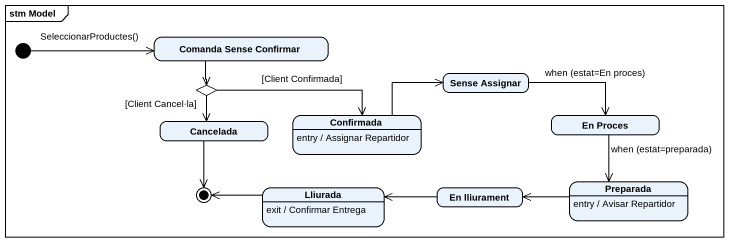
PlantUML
@startuml
mainframe stm Model
hide empty description
state "Comanda Sense Confirmar" as Comanda_Sense_Confirmar
state choice1 <<choice>>
state "Sense Assignar" as Sense_Assignar
state Cancelada
state Confirmada
Confirmada : entry / Assignar Repartidor
state "En Proces" as En_Proces
state Lliurada
Lliurada : exit / Confirmar Entrega
state "En lliurament" as En_lliurament
state Preparada
Preparada : entry / Avisar Repartidor
[*] -right-> Comanda_Sense_Confirmar : SeleccionarProductes()
Comanda_Sense_Confirmar --> choice1
choice1 --> Cancelada : [Client Cancel·la]
choice1 -right-> Confirmada : [Client Confirmada]
Sense_Assignar -right-> En_Proces : when (estat=En proces)
Confirmada -right-> Sense_Assignar
En_Proces --> Preparada : when (estat=preparada)
En_lliurament -left-> Lliurada
Preparada -left-> En_lliurament
Cancelada --> [*]
Lliurada -left-> [*]
@enduml
